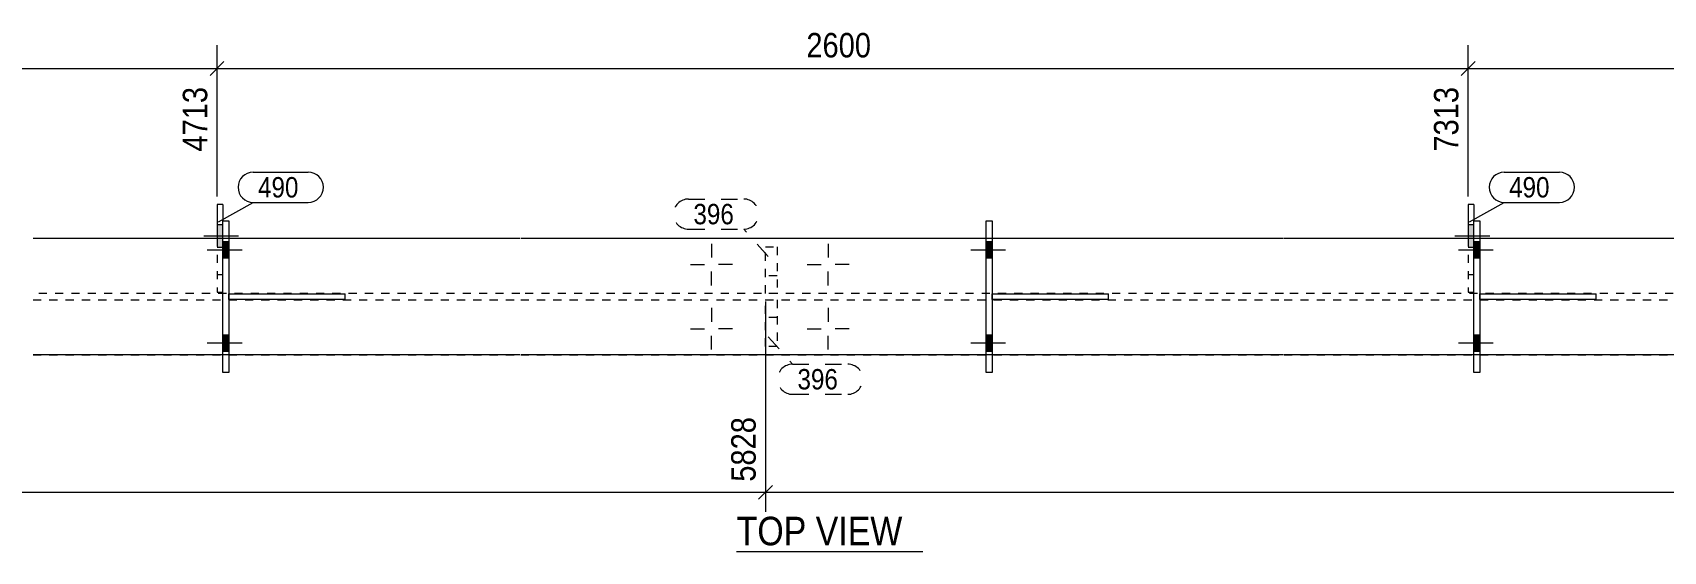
# Model space of a CAD drawing. Header units: millimetres. Extents: x 2 to 825, y 1 to 579.
# Drawn here: x 257.8 to 457.8, y 397 to 460.6 of the extents above; entities that cross this region are included whole.
import ezdxf

# ---------------------------------------------------------------- set-up
doc = ezdxf.new("R2010")
doc.units = ezdxf.units.MM
for name, pattern in [('XKITLINE00', [0]), ('XKITLINE01', [4, 1, -1, 1, -1]), ('XKITLINE02', [4, 2, -2])]:
    doc.linetypes.add(name, pattern=pattern)
for name, color, linetype, lineweight in [('Bolt', 3, 'Continuous', 0), ('Dimensions', 7, 'Continuous', 0), ('OtherObjectType', 7, 'Continuous', 0), ('Part', 2, 'Continuous', 0), ('PartMark', 7, 'Continuous', 0)]:
    doc.layers.add(name, color=color, linetype=linetype, lineweight=lineweight)
doc.styles.add('ARIAL', font='ARIAL.TTF')

# ---------------------------------------------------------------- blocks, each defined once
blk = doc.blocks.new('*A54')
at = {"layer": 'Bolt', "color": 3, "linetype": 'XKITLINE00', "lineweight": 0}
for p, q in [((341.06, 434.74), (341.06, 433.03)), ((355.35, 434.74), (355.35, 433.03)), ((338.49, 432.17), (340.2, 432.17)), ((343.63, 432.17), (341.92, 432.17)), ((352.78, 432.17), (354.49, 432.17)), ((357.92, 432.17), (356.21, 432.17)), ((341.06, 429.6), (341.06, 431.31)), ((355.35, 429.6), (355.35, 431.31)), ((341.06, 426.88), (341.06, 425.17)), ((355.35, 426.88), (355.35, 425.17)), ((338.49, 424.31), (340.2, 424.31)), ((343.63, 424.31), (341.92, 424.31)), ((352.78, 424.31), (354.49, 424.31)), ((357.92, 424.31), (356.21, 424.31)), ((341.06, 421.74), (341.06, 423.45)), ((355.35, 421.74), (355.35, 423.45))]:
    blk.add_line(p, q, dxfattribs=at)
blk = doc.blocks.new('*A58')
at = {"layer": 'Bolt'}
for points in [[(434.57, 434.95), (435.29, 434.95), (435.29, 432.95), (434.57, 432.95)], [(434.57, 434.95), (435.29, 434.95), (435.29, 432.95), (434.57, 432.95)], [(434.57, 423.53), (435.29, 423.53), (435.29, 421.53), (434.57, 421.53)], [(434.57, 423.53), (435.29, 423.53), (435.29, 421.53), (434.57, 421.53)]]:
    blk.add_hatch(color=3, dxfattribs=at).paths.add_polyline_path(points, flags=17)
at = {"layer": 'Bolt', "color": 3, "linetype": 'XKITLINE00', "lineweight": 0}
for p, q in [((435.29, 434.95), (434.57, 434.95)), ((435.29, 434.95), (434.57, 434.95)), ((436.94, 433.95), (432.66, 433.95)), ((436.94, 433.95), (432.66, 433.95)), ((435.29, 432.95), (434.57, 432.95)), ((435.29, 432.95), (434.57, 432.95)), ((436.94, 422.53), (432.66, 422.53)), ((436.94, 422.53), (432.66, 422.53)), ((435.29, 423.53), (434.57, 423.53)), ((435.29, 423.53), (434.57, 423.53)), ((435.29, 421.53), (434.57, 421.53)), ((435.29, 421.53), (434.57, 421.53))]:
    blk.add_line(p, q, dxfattribs=at)
blk = doc.blocks.new('*A59')
at = {"layer": 'Bolt'}
blk.add_hatch(color=3, dxfattribs=at).paths.add_polyline_path([(434.57, 434.26), (433.86, 434.26), (433.86, 437.07), (434.57, 437.07)], flags=17)
at = {"layer": 'Bolt', "color": 3, "linetype": 'XKITLINE00', "lineweight": 0}
for p, q in [((434.57, 437.07), (433.86, 437.07)), ((436.5, 435.67), (432.22, 435.67)), ((434.57, 434.26), (433.86, 434.26))]:
    blk.add_line(p, q, dxfattribs=at)
blk = doc.blocks.new('*A60')
at = {"layer": 'Bolt'}
for points in [[(374.76, 434.95), (375.47, 434.95), (375.47, 432.95), (374.76, 432.95)], [(374.76, 434.95), (375.47, 434.95), (375.47, 432.95), (374.76, 432.95)], [(374.76, 423.53), (375.47, 423.53), (375.47, 421.53), (374.76, 421.53)], [(374.76, 423.53), (375.47, 423.53), (375.47, 421.53), (374.76, 421.53)]]:
    blk.add_hatch(color=3, dxfattribs=at).paths.add_polyline_path(points, flags=17)
at = {"layer": 'Bolt', "color": 3, "linetype": 'XKITLINE00', "lineweight": 0}
for p, q in [((375.47, 434.95), (374.76, 434.95)), ((375.47, 434.95), (374.76, 434.95)), ((377.13, 433.95), (372.84, 433.95)), ((377.13, 433.95), (372.84, 433.95)), ((375.47, 432.95), (374.76, 432.95)), ((375.47, 432.95), (374.76, 432.95)), ((377.13, 422.53), (372.84, 422.53)), ((377.13, 422.53), (372.84, 422.53)), ((375.47, 423.53), (374.76, 423.53)), ((375.47, 423.53), (374.76, 423.53)), ((375.47, 421.53), (374.76, 421.53)), ((375.47, 421.53), (374.76, 421.53))]:
    blk.add_line(p, q, dxfattribs=at)
blk = doc.blocks.new('*A61')
at = {"layer": 'Bolt'}
for points in [[(281.13, 434.95), (281.84, 434.95), (281.84, 432.95), (281.13, 432.95)], [(281.13, 434.95), (281.84, 434.95), (281.84, 432.95), (281.13, 432.95)], [(281.13, 423.53), (281.84, 423.53), (281.84, 421.53), (281.13, 421.53)], [(281.13, 423.53), (281.84, 423.53), (281.84, 421.53), (281.13, 421.53)]]:
    blk.add_hatch(color=3, dxfattribs=at).paths.add_polyline_path(points, flags=17)
at = {"layer": 'Bolt', "color": 3, "linetype": 'XKITLINE00', "lineweight": 0}
for p, q in [((281.84, 434.95), (281.13, 434.95)), ((281.84, 434.95), (281.13, 434.95)), ((283.5, 433.95), (279.21, 433.95)), ((283.5, 433.95), (279.21, 433.95)), ((281.84, 432.95), (281.13, 432.95)), ((281.84, 432.95), (281.13, 432.95)), ((283.5, 422.53), (279.21, 422.53)), ((283.5, 422.53), (279.21, 422.53)), ((281.84, 423.53), (281.13, 423.53)), ((281.84, 423.53), (281.13, 423.53)), ((281.84, 421.53), (281.13, 421.53)), ((281.84, 421.53), (281.13, 421.53))]:
    blk.add_line(p, q, dxfattribs=at)
blk = doc.blocks.new('*A62')
at = {"layer": 'Bolt'}
blk.add_hatch(color=3, dxfattribs=at).paths.add_polyline_path([(281.13, 434.26), (280.41, 434.26), (280.41, 437.07), (281.13, 437.07)], flags=17)
at = {"layer": 'Bolt', "color": 3, "linetype": 'XKITLINE00', "lineweight": 0}
for p, q in [((281.13, 437.07), (280.41, 437.07)), ((283.05, 435.67), (278.77, 435.67)), ((281.13, 434.26), (280.41, 434.26))]:
    blk.add_line(p, q, dxfattribs=at)
blk = doc.blocks.new('*A70')
at = {"layer": 'Part', "color": 2, "linetype": 'XKITLINE00', "lineweight": 0}
for p, q in [((281.13, 435.38), (257.84, 435.38)), ((317.55, 435.38), (281.84, 435.38)), ((374.76, 435.38), (317.65, 435.38)), ((411.19, 435.38), (375.47, 435.38)), ((434.57, 435.38), (411.29, 435.38)), ((471, 435.38), (435.29, 435.38)), ((281.13, 421.1), (257.84, 421.1)), ((317.55, 421.1), (281.84, 421.1)), ((374.76, 421.1), (317.65, 421.1)), ((411.19, 421.1), (375.47, 421.1)), ((434.57, 421.1), (411.29, 421.1)), ((471, 421.1), (435.29, 421.1))]:
    blk.add_line(p, q, dxfattribs=at)
at = {"layer": 'Part', "color": 7, "linetype": 'XKITLINE01', "lineweight": 0}
for p, q in [((317.55, 435.38), (257.84, 435.38)), ((281.84, 435.38), (281.13, 435.38)), ((411.19, 435.38), (317.65, 435.38)), ((375.47, 435.38), (374.76, 435.38)), ((471, 435.38), (411.29, 435.38)), ((435.29, 435.38), (434.57, 435.38)), ((317.55, 428.64), (257.84, 428.64)), ((411.19, 428.64), (317.65, 428.64)), ((471, 428.64), (411.29, 428.64)), ((257.84, 427.84), (317.55, 427.84)), ((317.65, 427.84), (411.19, 427.84)), ((411.29, 427.84), (471, 427.84)), ((257.84, 421.1), (317.55, 421.1)), ((281.84, 421.1), (281.13, 421.1)), ((317.65, 421.1), (411.19, 421.1)), ((375.47, 421.1), (374.76, 421.1)), ((411.29, 421.1), (471, 421.1)), ((435.29, 421.1), (434.57, 421.1))]:
    blk.add_line(p, q, dxfattribs=at)
blk = doc.blocks.new('*A79')
at = {"layer": 'Part', "color": 2, "linetype": 'XKITLINE00', "lineweight": 0}
for p, q in [((434.57, 437.53), (435.29, 437.53)), ((434.57, 418.95), (434.57, 437.53)), ((435.29, 437.53), (435.29, 418.95)), ((435.29, 418.95), (434.57, 418.95))]:
    blk.add_line(p, q, dxfattribs=at)
blk = doc.blocks.new('*A80')
at = {"layer": 'Part', "color": 2, "linetype": 'XKITLINE00', "lineweight": 0}
for p, q in [((435.29, 428.6), (449.57, 428.6)), ((449.57, 427.88), (449.57, 428.6)), ((449.57, 427.88), (435.29, 427.88))]:
    blk.add_line(p, q, dxfattribs=at)
at = {"layer": 'Part', "color": 7, "linetype": 'XKITLINE01', "lineweight": 0}
blk.add_line((435.29, 427.88), (435.29, 428.6), dxfattribs=at)
blk.add_line((435.29, 427.88), (435.29, 428.6), dxfattribs=at)
blk = doc.blocks.new('*A81')
at = {"layer": 'Part', "color": 2, "linetype": 'XKITLINE00', "lineweight": 0}
for p, q in [((433.86, 439.53), (433.86, 435.38)), ((434.57, 439.53), (433.86, 439.53)), ((434.57, 439.53), (434.57, 437.53))]:
    blk.add_line(p, q, dxfattribs=at)
at = {"layer": 'Part', "color": 7, "linetype": 'XKITLINE01', "lineweight": 0}
for p, q in [((434.57, 428.81), (434.57, 437.53)), ((433.86, 435.38), (433.86, 428.81)), ((433.86, 430.95), (434.57, 430.95)), ((433.86, 428.81), (434.57, 428.81))]:
    blk.add_line(p, q, dxfattribs=at)
blk = doc.blocks.new('*A82')
at = {"layer": 'Part', "color": 2, "linetype": 'XKITLINE00', "lineweight": 0}
for p, q in [((374.76, 437.53), (375.47, 437.53)), ((374.76, 418.95), (374.76, 437.53)), ((375.47, 437.53), (375.47, 418.95)), ((375.47, 418.95), (374.76, 418.95))]:
    blk.add_line(p, q, dxfattribs=at)
blk = doc.blocks.new('*A83')
at = {"layer": 'Part', "color": 2, "linetype": 'XKITLINE00', "lineweight": 0}
for p, q in [((375.47, 428.6), (389.76, 428.6)), ((389.76, 427.88), (389.76, 428.6)), ((389.76, 427.88), (375.47, 427.88))]:
    blk.add_line(p, q, dxfattribs=at)
at = {"layer": 'Part', "color": 7, "linetype": 'XKITLINE01', "lineweight": 0}
blk.add_line((375.47, 427.88), (375.47, 428.6), dxfattribs=at)
blk.add_line((375.47, 427.88), (375.47, 428.6), dxfattribs=at)
blk = doc.blocks.new('*A84')
at = {"layer": 'Part', "color": 2, "linetype": 'XKITLINE00', "lineweight": 0}
for p, q in [((281.13, 437.53), (281.84, 437.53)), ((281.13, 418.95), (281.13, 437.53)), ((281.84, 437.53), (281.84, 418.95)), ((281.84, 418.95), (281.13, 418.95))]:
    blk.add_line(p, q, dxfattribs=at)
blk = doc.blocks.new('*A85')
at = {"layer": 'Part', "color": 2, "linetype": 'XKITLINE00', "lineweight": 0}
for p, q in [((281.84, 428.6), (296.13, 428.6)), ((296.13, 427.88), (296.13, 428.6)), ((296.13, 427.88), (281.84, 427.88))]:
    blk.add_line(p, q, dxfattribs=at)
at = {"layer": 'Part', "color": 7, "linetype": 'XKITLINE01', "lineweight": 0}
blk.add_line((281.84, 427.88), (281.84, 428.6), dxfattribs=at)
blk.add_line((281.84, 427.88), (281.84, 428.6), dxfattribs=at)
blk = doc.blocks.new('*A86')
at = {"layer": 'Part', "color": 2, "linetype": 'XKITLINE00', "lineweight": 0}
for p, q in [((280.41, 439.53), (280.41, 435.38)), ((281.13, 439.53), (280.41, 439.53)), ((281.13, 439.53), (281.13, 437.53))]:
    blk.add_line(p, q, dxfattribs=at)
at = {"layer": 'Part', "color": 7, "linetype": 'XKITLINE01', "lineweight": 0}
for p, q in [((281.13, 428.81), (281.13, 437.53)), ((280.41, 435.38), (280.41, 428.81)), ((280.41, 430.95), (281.13, 430.95)), ((280.41, 428.81), (281.13, 428.81))]:
    blk.add_line(p, q, dxfattribs=at)
blk = doc.blocks.new('*A96')
at = {"layer": 'Part', "color": 7, "linetype": 'XKITLINE01', "lineweight": 0}
for p, q in [((347.67, 428.64), (347.67, 434.35)), ((347.67, 434.35), (349.1, 434.35)), ((349.1, 434.35), (349.1, 428.64)), ((349.1, 430.78), (347.67, 430.78)), ((349.1, 428.64), (347.67, 428.64))]:
    blk.add_line(p, q, dxfattribs=at)
blk = doc.blocks.new('*A102')
at = {"layer": 'Part', "color": 7, "linetype": 'XKITLINE01', "lineweight": 0}
for p, q in [((347.67, 422.13), (347.67, 427.84)), ((347.67, 427.84), (349.1, 427.84)), ((349.1, 427.84), (349.1, 422.13)), ((349.1, 425.7), (347.67, 425.7)), ((349.1, 422.13), (347.67, 422.13))]:
    blk.add_line(p, q, dxfattribs=at)
blk = doc.blocks.new('*A190')
at = {"layer": 'Dimensions', "color": 7, "linetype": 'XKITLINE00', "lineweight": 0}
for p, q in [((347.67, 427.64), (347.67, 401.84)), ((667.61, 420.1), (667.61, 401.84)), ((348.52, 405.09), (346.82, 403.39)), ((347.67, 404.24), (667.61, 404.24)), ((668.46, 405.09), (666.76, 403.39))]:
    blk.add_line(p, q, dxfattribs=at)
at = {"layer": 'Dimensions', "color": 3}
for p in [(347.67, 404.24), (667.61, 404.24)]:
    blk.add_point(p, dxfattribs=at)
at = {"layer": 'Dimensions', "color": 3, "style": 'ARIAL', "width": 0.85}
blk.add_text('11596', height=3, rotation=90.0002, dxfattribs=at).set_placement((666.41, 405.54))
blk.add_text('5768', height=3, dxfattribs=at).set_placement((503.19, 405.59))
blk = doc.blocks.new('*A191')
at = {"layer": 'Dimensions', "color": 7, "linetype": 'XKITLINE00', "lineweight": 0}
for p, q in [((280.41, 440.53), (280.41, 459.09)), ((433.86, 440.53), (433.86, 459.09)), ((281.26, 457.09), (279.56, 455.39)), ((280.41, 456.24), (433.86, 456.24)), ((434.71, 457.09), (433.01, 455.39))]:
    blk.add_line(p, q, dxfattribs=at)
at = {"layer": 'Dimensions', "color": 3}
for p in [(280.41, 456.24), (433.86, 456.24)]:
    blk.add_point(p, dxfattribs=at)
at = {"layer": 'Dimensions', "color": 3, "style": 'ARIAL', "width": 0.85}
blk.add_text('2600', height=3, dxfattribs=at).set_placement((352.69, 457.59))
blk.add_text('7313', height=3, rotation=90.0002, dxfattribs=at).set_placement((432.66, 446.04))
blk = doc.blocks.new('*A192')
at = {"layer": 'PartMark', "color": 7, "linetype": 'XKITLINE02', "lineweight": 0}
for p, q in [((348, 423.31), (351, 419.96)), ((351, 419.96), (357.76, 419.96)), ((351, 416.26), (357.76, 416.26))]:
    blk.add_line(p, q, dxfattribs=at)
for centre, start, end in [((351, 418.11), 90, 270), ((357.76, 418.11), 270, 90)]:
    blk.add_arc(centre, 1.85, start, end, dxfattribs=at)
at = {"layer": 'PartMark', "color": 3, "style": 'ARIAL', "width": 0.85}
blk.add_text('396', height=2.5, dxfattribs=at).set_placement((351.6, 416.86))
blk = doc.blocks.new('*A193')
at = {"layer": 'OtherObjectType', "color": 7, "linetype": 'XKITLINE00', "lineweight": 0}
blk.add_line((344.14, 396.99), (366.96, 396.99), dxfattribs=at)
at = {"layer": 'OtherObjectType', "color": 7, "style": 'ARIAL', "width": 0.85}
blk.add_text('TOP VIEW', height=3.5, dxfattribs=at).set_placement((344.14, 397.74))
blk = doc.blocks.new('*A194')
at = {"layer": 'Dimensions', "color": 7, "linetype": 'XKITLINE00', "lineweight": 0}
for p, q in [((347.67, 427.64), (347.67, 401.84)), ((42.88, 420.1), (42.88, 401.84)), ((43.73, 405.09), (42.04, 403.39)), ((42.88, 404.24), (347.67, 404.24)), ((348.52, 405.09), (346.82, 403.39))]:
    blk.add_line(p, q, dxfattribs=at)
at = {"layer": 'Dimensions', "color": 3}
for p in [(42.88, 404.24), (347.67, 404.24)]:
    blk.add_point(p, dxfattribs=at)
at = {"layer": 'Dimensions', "color": 3, "style": 'ARIAL', "width": 0.85}
blk.add_text('5828', height=3, rotation=90.0002, dxfattribs=at).set_placement((346.47, 405.54))
blk.add_text('5828', height=3, dxfattribs=at).set_placement((190.83, 405.59))
blk = doc.blocks.new('*A197')
at = {"layer": 'Dimensions', "color": 7, "linetype": 'XKITLINE00', "lineweight": 0}
for p, q in [((161.24, 440.53), (161.24, 459.09)), ((280.41, 440.53), (280.41, 459.09)), ((162.09, 457.09), (160.39, 455.39)), ((161.24, 456.24), (280.41, 456.24)), ((281.26, 457.09), (279.56, 455.39))]:
    blk.add_line(p, q, dxfattribs=at)
at = {"layer": 'Dimensions', "color": 3}
for p in [(161.24, 456.24), (280.41, 456.24)]:
    blk.add_point(p, dxfattribs=at)
at = {"layer": 'Dimensions', "color": 3, "style": 'ARIAL', "width": 0.85}
blk.add_text('2600', height=3, dxfattribs=at).set_placement((216.38, 457.59))
blk.add_text('4713', height=3, rotation=90.0002, dxfattribs=at).set_placement((279.21, 446.04))
blk = doc.blocks.new('*A202')
at = {"layer": 'PartMark', "color": 7, "linetype": 'XKITLINE02', "lineweight": 0}
for p, q in [((338.24, 440.22), (345, 440.22)), ((338.24, 436.52), (345, 436.52)), ((348, 433.17), (345, 436.52))]:
    blk.add_line(p, q, dxfattribs=at)
for centre, start, end in [((338.24, 438.37), 90, 270), ((345, 438.37), 270, 90)]:
    blk.add_arc(centre, 1.85, start, end, dxfattribs=at)
at = {"layer": 'PartMark', "color": 3, "style": 'ARIAL', "width": 0.85}
blk.add_text('396', height=2.5, dxfattribs=at).set_placement((338.84, 437.12))
blk = doc.blocks.new('*A205')
at = {"layer": 'PartMark', "color": 7, "linetype": 'XKITLINE00', "lineweight": 0}
for p, q in [((284.84, 443.51), (291.6, 443.51)), ((280.59, 437.42), (284.84, 439.81)), ((284.84, 439.81), (291.6, 439.81))]:
    blk.add_line(p, q, dxfattribs=at)
for centre, start, end in [((284.84, 441.66), 90, 270), ((291.6, 441.66), 270, 90)]:
    blk.add_arc(centre, 1.85, start, end, dxfattribs=at)
at = {"layer": 'PartMark', "color": 3, "style": 'ARIAL', "width": 0.85}
blk.add_text('490', height=2.5, dxfattribs=at).set_placement((285.44, 440.41))
blk = doc.blocks.new('*A211')
at = {"layer": 'Dimensions', "color": 7, "linetype": 'XKITLINE00', "lineweight": 0}
for p, q in [((433.86, 440.53), (433.86, 459.09)), ((553.03, 440.53), (553.03, 459.09)), ((434.71, 457.09), (433.01, 455.39)), ((433.86, 456.24), (553.03, 456.24)), ((553.88, 457.09), (552.18, 455.39))]:
    blk.add_line(p, q, dxfattribs=at)
at = {"layer": 'Dimensions', "color": 3}
for p in [(433.86, 456.24), (553.03, 456.24)]:
    blk.add_point(p, dxfattribs=at)
at = {"layer": 'Dimensions', "color": 3, "style": 'ARIAL', "width": 0.85}
blk.add_text('2600', height=3, dxfattribs=at).set_placement((488.99, 457.59))
blk.add_text('9913', height=3, rotation=90.0002, dxfattribs=at).set_placement((551.83, 446.04))
blk = doc.blocks.new('*A216')
at = {"layer": 'PartMark', "color": 7, "linetype": 'XKITLINE00', "lineweight": 0}
for p, q in [((438.28, 443.51), (445.05, 443.51)), ((434.04, 437.42), (438.28, 439.81)), ((438.28, 439.81), (445.05, 439.81))]:
    blk.add_line(p, q, dxfattribs=at)
for centre, start, end in [((438.28, 441.66), 90, 270), ((445.05, 441.66), 270, 90)]:
    blk.add_arc(centre, 1.85, start, end, dxfattribs=at)
at = {"layer": 'PartMark', "color": 3, "style": 'ARIAL', "width": 0.85}
blk.add_text('490', height=2.5, dxfattribs=at).set_placement((438.88, 440.41))

msp = doc.modelspace()

# ---------------------------------------------------------------- block references
at = {"lineweight": 0}
for name in ['*A197', '*A191', '*A211', '*A205', '*A216', '*A202', '*A86', '*A81', '*A62', '*A84', '*A82', '*A59', '*A79', '*A61', '*A54', '*A96', '*A60', '*A58', '*A85', '*A83', '*A80', '*A194', '*A190', '*A102', '*A192', '*A193']:
    msp.add_blockref(name, (0, 0), dxfattribs=at)
at = {"layer": 'Part', "lineweight": 0}
msp.add_blockref('*A70', (0, 0), dxfattribs=at)

doc.saveas('drawing.dxf')
